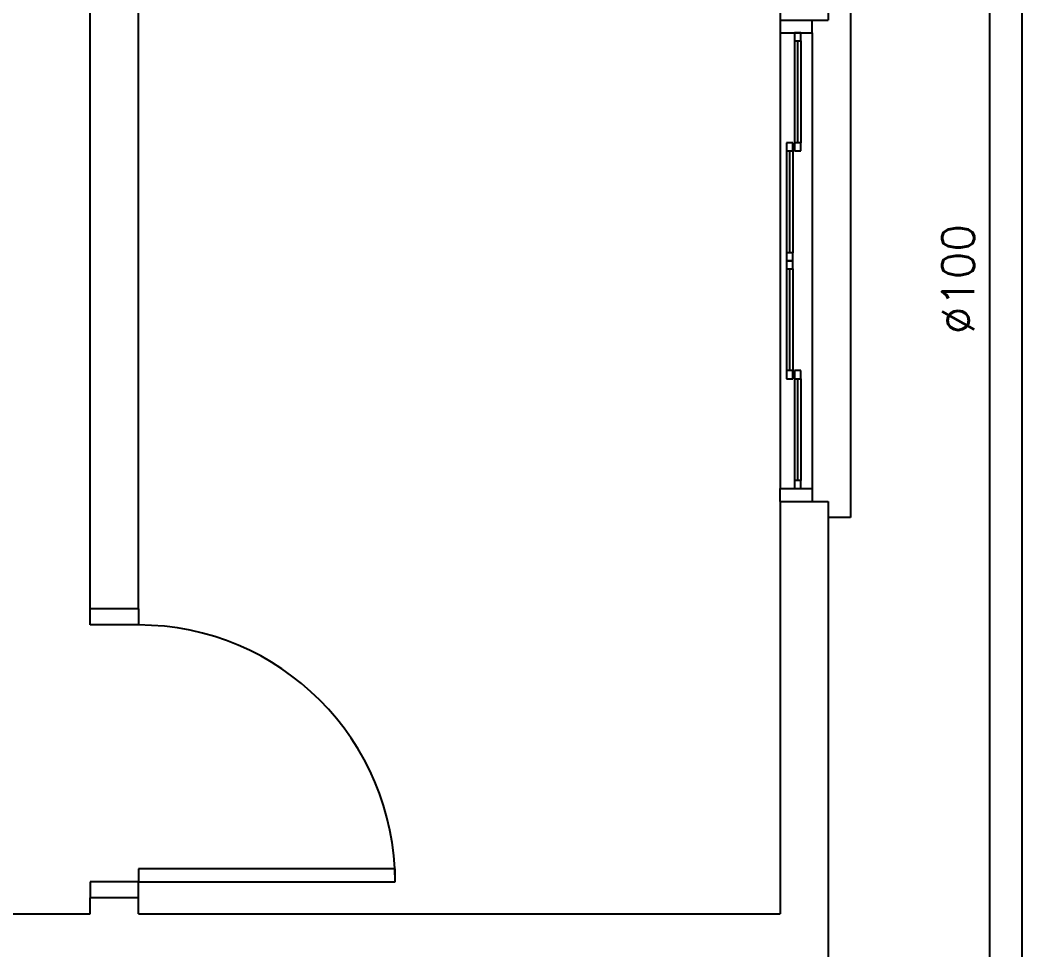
# Model space of a CAD drawing. Extents: x 241 to 398, y 106 to 179.
# Drawn here: x 250.676 to 253.799, y 132.834 to 135.732 of the extents above; entities that cross this region are included whole.
import ezdxf
from ezdxf.enums import TextEntityAlignment as Align

# ---------------------------------------------------------------- set-up
doc = ezdxf.new("R2010")
doc.units = 0
for name, color, linetype in [('ALVVISTA', 8, 'CONTINUOUS'), ('TIGRECAD', 2, 'CONTINUOUS'), ('TINTERNO', 7, 'CONTINUOUS')]:
    doc.layers.add(name, color=color, linetype=linetype)
doc.styles.add('ROMANS', font='romans.shx')

msp = doc.modelspace()

# ---------------------------------------------------------------- linework, layer by layer
at = {"layer": 'ALVVISTA'}
for p, q in [((253.1952, 137.0919, -3.35), (253.1952, 135.7319, -3.35)), ((253.0452, 137.0169, -3.35), (253.0452, 135.7319, -3.35)), ((251.0452, 133.8969, -3.35), (251.0452, 135.8569, -3.35)), ((250.8952, 133.8969, -3.35), (250.8952, 135.7819, -3.35)), ((253.2652, 135.7819, -3.35), (253.2652, 134.1819, -3.35)), ((253.0452, 135.7319, -3.35), (253.1952, 135.7319, -3.35)), ((253.0452, 135.7319, -3.35), (253.0452, 135.6919, -3.35)), ((253.1452, 135.6919, -3.35), (253.1452, 135.7319, -3.35)), ((253.0452, 135.6919, -3.35), (253.0452, 134.2719, -3.35)), ((253.0452, 135.6919, -3.35), (253.1452, 135.6919, -3.35)), ((253.0902, 135.6919, -3.35), (253.0902, 135.6669, -3.35)), ((253.1102, 135.6919, -3.35), (253.0902, 135.6919, -3.35)), ((253.1102, 135.6669, -3.35), (253.1102, 135.6919, -3.35)), ((253.1452, 135.6919, -3.35), (253.1452, 134.2719, -3.35)), ((253.0902, 135.6669, -3.35), (253.0902, 135.3494, -3.35)), ((253.0902, 135.6669, -3.35), (253.1102, 135.6669, -3.35)), ((253.1002, 135.6669, -3.35), (253.1002, 135.3494, -3.35)), ((253.1102, 135.6669, -3.35), (253.1102, 135.3494, -3.35)), ((253.0652, 135.3494, -3.35), (253.0652, 135.3244, -3.35)), ((253.0852, 135.3494, -3.35), (253.0652, 135.3494, -3.35)), ((253.0852, 135.3244, -3.35), (253.0852, 135.3494, -3.35)), ((253.1102, 135.3494, -3.35), (253.0902, 135.3494, -3.35)), ((253.0902, 135.3494, -3.35), (253.0902, 135.3244, -3.35)), ((253.1102, 135.3244, -3.35), (253.1102, 135.3494, -3.35)), ((253.0652, 135.3244, -3.35), (253.0652, 135.0069, -3.35)), ((253.0652, 135.3244, -3.35), (253.0852, 135.3244, -3.35)), ((253.0752, 135.3244, -3.35), (253.0752, 135.0069, -3.35)), ((253.0852, 135.3244, -3.35), (253.0852, 135.0069, -3.35)), ((253.0902, 135.3244, -3.35), (253.1102, 135.3244, -3.35)), ((253.0852, 135.0069, -3.35), (253.0652, 135.0069, -3.35)), ((253.0652, 135.0069, -3.35), (253.0652, 134.9819, -3.35)), ((253.0652, 134.9819, -3.35), (253.0652, 134.9569, -3.35)), ((253.0852, 134.9819, -3.35), (253.0652, 134.9819, -3.35)), ((253.0652, 134.9819, -3.35), (253.0852, 134.9819, -3.35)), ((253.0852, 134.9819, -3.35), (253.0852, 135.0069, -3.35)), ((253.0852, 134.9569, -3.35), (253.0852, 134.9819, -3.35)), ((253.0652, 134.9569, -3.35), (253.0652, 134.6394, -3.35)), ((253.0652, 134.9569, -3.35), (253.0852, 134.9569, -3.35)), ((253.0752, 134.9569, -3.35), (253.0752, 134.6394, -3.35)), ((253.0852, 134.9569, -3.35), (253.0852, 134.6394, -3.35)), ((253.0852, 134.6394, -3.35), (253.0652, 134.6394, -3.35)), ((253.0652, 134.6394, -3.35), (253.0652, 134.6144, -3.35)), ((253.0852, 134.6144, -3.35), (253.0852, 134.6394, -3.35)), ((253.0902, 134.6394, -3.35), (253.0902, 134.6144, -3.35)), ((253.1102, 134.6394, -3.35), (253.0902, 134.6394, -3.35)), ((253.1102, 134.6144, -3.35), (253.1102, 134.6394, -3.35)), ((253.0652, 134.6144, -3.35), (253.0852, 134.6144, -3.35)), ((253.0902, 134.6144, -3.35), (253.0902, 134.2969, -3.35)), ((253.0902, 134.6144, -3.35), (253.1102, 134.6144, -3.35)), ((253.1002, 134.6144, -3.35), (253.1002, 134.2969, -3.35)), ((253.1102, 134.6144, -3.35), (253.1102, 134.2969, -3.35)), ((253.1102, 134.2969, -3.35), (253.0902, 134.2969, -3.35)), ((253.0902, 134.2969, -3.35), (253.0902, 134.2719, -3.35)), ((253.1102, 134.2719, -3.35), (253.1102, 134.2969, -3.35)), ((253.0452, 134.2319, -3.35), (253.0452, 134.2719, -3.35)), ((253.0452, 134.2719, -3.35), (253.1452, 134.2719, -3.35)), ((253.0902, 134.2719, -3.35), (253.1102, 134.2719, -3.35)), ((253.1452, 134.2719, -3.35), (253.1452, 134.2319, -3.35)), ((253.0452, 134.2319, -3.35), (253.1952, 134.2319, -3.35)), ((253.0452, 134.2319, -3.35), (253.0452, 132.9469, -3.35)), ((253.1952, 134.2319, -3.35), (253.1952, 132.8719, -3.35)), ((253.2652, 134.1819, -3.35), (253.1952, 134.1819, -3.35)), ((251.0452, 133.8969, -3.35), (250.8952, 133.8969, -3.35)), ((250.8952, 133.8469, -3.35), (250.8952, 133.8969, -3.35)), ((251.0452, 133.8969, -3.35), (251.0452, 133.8469, -3.35)), ((251.0452, 133.8469, -3.35), (250.8952, 133.8469, -3.35)), ((251.8452, 133.0869, -3.35), (251.0452, 133.0869, -3.35)), ((251.0452, 133.0869, -3.35), (251.0452, 133.0469, -3.35)), ((251.8452, 133.0469, -3.35), (251.8452, 133.0869, -3.35)), ((251.0452, 133.0469, -3.35), (250.8952, 133.0469, -3.35)), ((250.8952, 133.0469, -3.35), (250.8952, 132.9969, -3.35)), ((251.0452, 133.0469, -3.35), (251.8452, 133.0469, -3.35)), ((251.0452, 132.9969, -3.35), (251.0452, 133.0469, -3.35)), ((250.8952, 132.9469, -3.35), (250.8952, 132.9969, -3.35)), ((251.0452, 132.9969, -3.35), (250.8952, 132.9969, -3.35)), ((251.0452, 132.9469, -3.35), (251.0452, 132.9969, -3.35)), ((247.3452, 132.9469, -3.35), (250.8952, 132.9469, -3.35)), ((251.0452, 132.9469, -3.35), (253.0452, 132.9469, -3.35)), ((253.1952, 132.8719, -3.35), (253.1952, 132.3969, -3.35))]:
    msp.add_line(p, q, dxfattribs=at)
msp.add_arc((251.0452, 133.0469, -3.35), 0.8, 0, 90, dxfattribs=at)
at = {"layer": 'TIGRECAD'}
for p, q in [((253.6978, 137.1272, -3.35), (253.6978, 131.7572, -3.35)), ((253.7994, 137.1272, -3.35), (253.7994, 131.7572, -3.35))]:
    msp.add_line(p, q, dxfattribs=at)

# ---------------------------------------------------------------- texts
at = {"layer": 'TINTERNO', "style": 'ROMANS'}
msp.add_text('%%c100', height=0.1, rotation=90, dxfattribs=at).set_placement((253.6805, 134.9245), align=Align.BOTTOM_CENTER)

doc.saveas('drawing.dxf')
